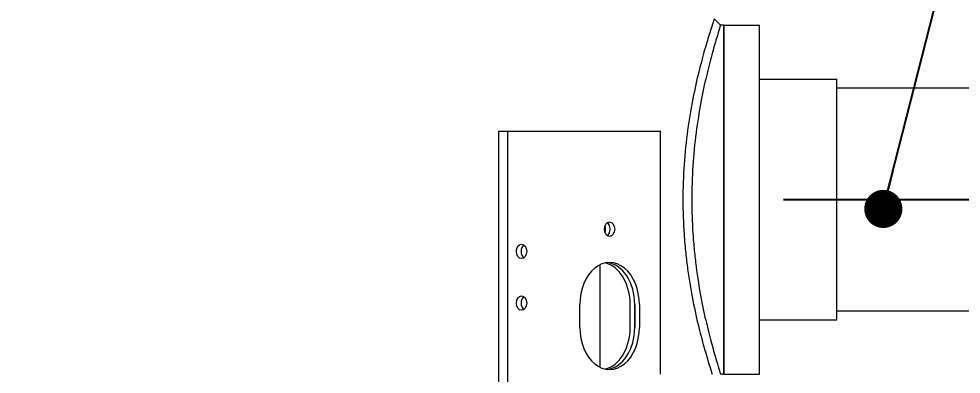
# Model space of a CAD drawing. Header units: inches. Extents: x 19 to 503, y 7 to 322.
# Drawn here: x 89.04 to 125.51, y 70.74 to 84.49 of the extents above; entities that cross this region are included whole.
import ezdxf

# ---------------------------------------------------------------- set-up
doc = ezdxf.new("R2010")
doc.units = ezdxf.units.IN
doc.header["$LTSCALE"] = 15
doc.header["$MEASUREMENT"] = 0
for name, color, linetype, lineweight in [('Dimension (ANSI)', 7, 'Continuous', 25), ('Symbol (ANSI)', 7, 'Continuous', 25), ('Visible (ANSI)', 7, 'Continuous', 50)]:
    doc.layers.add(name, color=color, linetype=linetype, lineweight=lineweight)
doc.styles.add('MEMCOR Medium', font='arial.ttf')
doc.dimstyles.new('Default (ANSI)', dxfattribs={"dimscale": 15, "dimtxt": 0.15, "dimasz": 0.098425, "dimexe": 0.125, "dimexo": 0.0625, "dimgap": 0.031496, "dimtad": 0, "dimtih": 1, "dimtoh": 1, "dimdec": 4, "dimrnd": 1e-08, "dimzin": 3, "dimdsep": 46, "dimlunit": 5, "dimtxsty": 'MEMCOR Medium', "dimcen": 0.09, "dimdle": 0.393701, "dimclrd": 256, "dimclre": 256, "dimclrt": 256, "dimadec": 0, "dimazin": 1, "dimtfac": 0.8, "dimtofl": 0, "dimtmove": 0, "dimatfit": 3, "dimfxl": 1, "dimfrac": 1, "dimtolj": 1, "dimtzin": 4, "dimlwd": -1, "dimlwe": -1, "dimarcsym": 0})
doc.dimstyles.new('Default (ANSI)$7', dxfattribs={"dimscale": 15, "dimtxt": 0.15, "dimasz": 0.098425, "dimexe": 0.125, "dimexo": 0.0625, "dimgap": 0.031496, "dimtad": 0, "dimtih": 1, "dimtoh": 1, "dimdec": 4, "dimrnd": 1e-08, "dimzin": 3, "dimdsep": 46, "dimlunit": 5, "dimtxsty": 'MEMCOR Medium', "dimcen": 0.09, "dimdle": 0.393701, "dimclrd": 256, "dimclre": 256, "dimclrt": 256, "dimadec": 0, "dimazin": 1, "dimtfac": 0.8, "dimtofl": 0, "dimtmove": 0, "dimatfit": 3, "dimfxl": 1, "dimfrac": 1, "dimtolj": 1, "dimtzin": 4, "dimlwd": -1, "dimlwe": -1, "dimarcsym": 0})

# ---------------------------------------------------------------- blocks, each defined once
blk = doc.blocks.new('*D18')
at = {"layer": 'Defpoints', "color": 0, "transparency": 16777216}
for p in [(117.706, 77.494), (115.368, 44.987), (162.613, 44.987)]:
    blk.add_point(p, dxfattribs=at)
at = {"layer": 'Dimension (ANSI)', "transparency": 16777216}
for p, q in [((118.643, 77.494), (164.488, 77.494)), ((162.613, 76.018), (162.613, 65.455)), ((162.613, 46.464), (162.613, 57.027)), ((116.306, 44.987), (164.488, 44.987))]:
    blk.add_line(p, q, dxfattribs=at)
for points in [[(162.367, 76.018), (162.859, 76.018), (162.613, 77.494)], [(162.367, 46.464), (162.859, 46.464), (162.613, 44.987)]]:
    blk.add_solid(points, dxfattribs=at)
at = {"layer": 'Dimension (ANSI)', "transparency": 16777216, "char_height": 2.25, "attachment_point": 5, "style": 'MEMCOR Medium'}
for s, insert in [('\\A1; 32{\\H0.8x;\\S1#2;} in', (162.613, 63.541)), ('\\A1;[825.7 mm]', (162.613, 59.326))]:
    blk.add_mtext(s, dxfattribs=dict(at, insert=insert))
blk = doc.blocks.new('*D21')
at = {"layer": 'Defpoints', "color": 0, "transparency": 16777216}
for p in [(30.794, 149.759), (94.631, 149.759), (74.899, 44.987)]:
    blk.add_point(p, dxfattribs=at)
at = {"layer": 'Dimension (ANSI)', "transparency": 16777216}
for p, q in [((93.693, 149.759), (28.919, 149.759)), ((30.794, 148.283), (30.794, 113.322)), ((30.794, 46.464), (30.794, 104.871)), ((73.962, 44.987), (28.919, 44.987))]:
    blk.add_line(p, q, dxfattribs=at)
for points in [[(30.547, 148.283), (31.04, 148.283), (30.794, 149.759)], [(30.547, 46.464), (31.04, 46.464), (30.794, 44.987)]]:
    blk.add_solid(points, dxfattribs=at)
at = {"layer": 'Dimension (ANSI)', "transparency": 16777216, "char_height": 2.25, "attachment_point": 5, "style": 'MEMCOR Medium'}
for s, insert in [('\\A1; 104{\\H0.8x;\\S3#4;} in', (30.794, 111.408)), ('\\A1;[2661.2 mm]', (30.794, 107.182))]:
    blk.add_mtext(s, dxfattribs=dict(at, insert=insert))
blk = doc.blocks.new('*D23')
at = {"layer": 'Defpoints', "color": 0, "transparency": 16777216}
for p in [(116.331, 70.744), (152.331, 70.744), (152.331, 60.952)]:
    blk.add_point(p, dxfattribs=at)
at = {"layer": 'Dimension (ANSI)', "transparency": 16777216}
for p, q in [((116.331, 69.807), (116.331, 59.077)), ((152.331, 69.807), (152.331, 59.077)), ((117.807, 60.952), (126.206, 60.952)), ((150.854, 60.952), (142.456, 60.952))]:
    blk.add_line(p, q, dxfattribs=at)
for points in [[(117.807, 61.198), (117.807, 60.706), (116.331, 60.952)], [(150.854, 61.198), (150.854, 60.706), (152.331, 60.952)]]:
    blk.add_solid(points, dxfattribs=at)
at = {"layer": 'Dimension (ANSI)', "transparency": 16777216, "char_height": 2.25, "attachment_point": 5, "style": 'MEMCOR Medium'}
for s, insert in [('\\A1; 36 in', (134.331, 62.574)), ('\\A1;[914.4 mm]', (134.331, 59.037))]:
    blk.add_mtext(s, dxfattribs=dict(at, insert=insert))

msp = doc.modelspace()

# ---------------------------------------------------------------- linework, layer by layer
at = {"layer": 'Visible (ANSI)', "linetype": 'Continuous', "lineweight": 18}
for p, q in [((116.330839, 84.24437), (116.200518, 84.24437)), ((116.330839, 84.24437), (116.330839, 70.74437)), ((116.330839, 70.74437), (116.330839, 84.24437)), ((116.330839, 84.24437), (117.705839, 84.24437)), ((117.705839, 70.74437), (117.705839, 84.24437)), ((117.705839, 82.15062), (120.705839, 82.15062)), ((120.705839, 72.83812), (120.705839, 82.15062)), ((147.955839, 81.80687), (120.705839, 81.80687)), ((107.605108, 80.14137), (107.96741, 80.14137)), ((107.605108, 80.14137), (107.605108, 68.49437)), ((107.96741, 80.14137), (109.160092, 80.14137)), ((107.96741, 62.99137), (107.96741, 80.14137)), ((109.160092, 80.14137), (110.135899, 80.14137)), ((110.135899, 80.14137), (113.673846, 80.14137)), ((113.673846, 80.14137), (113.875942, 80.14137)), ((113.875942, 70.74137), (113.875942, 80.14137)), ((111.539961, 71.00522), (111.539961, 74.97752)), ((110.752288, 72.55137), (110.752288, 73.43137)), ((112.703903, 72.55137), (112.703903, 73.43137)), ((112.88068, 73.43137), (112.88068, 72.55137)), ((112.88068, 72.55137), (112.88068, 73.43137)), ((113.057456, 73.43137), (113.057456, 72.55137)), ((147.955839, 73.18187), (120.705839, 73.18187)), ((117.705839, 72.83812), (120.705839, 72.83812)), ((116.330839, 70.74437), (116.200518, 70.74437)), ((116.330839, 70.74437), (117.705839, 70.74437))]:
    msp.add_line(p, q, dxfattribs=at)
for centre in [(111.904872, 76.35137), (108.49774, 75.49137), (108.49774, 73.49137)]:
    msp.add_ellipse(centre, major_axis=(0, -0.28), ratio=0.707106781, dxfattribs=at)
for centre, major_axis, start_param, end_param in [((111.728096, 76.35137), (0, -0.28), 0.462770118, 2.678822536), ((111.728096, 76.35137), (0, 0.28), 3.604362771, 5.820415189), ((111.551319, 76.35137), (0, 0.28), 4.245242869, 5.179535091), ((108.674517, 75.49137), (0, -0.28), 3.604362771, 5.820415189), ((111.904872, 73.43137), (0, 1.63), 4.71238898, 7.853981634), ((111.551319, 73.43137), (0, 1.63), 4.71238898, 6.129203298), ((111.728096, 73.43137), (0, 1.63), 4.71238898, 6.206422826), ((111.728096, 73.43137), (0, 1.63), 4.71238898, 6.206422826), ((108.674517, 73.49137), (0, -0.28), 3.604362771, 5.820415189), ((111.904872, 72.55137), (0, -1.63), 4.71238898, 7.853981634), ((111.551319, 72.55137), (0, -1.63), 0.15398201, 1.570796327), ((111.728096, 72.55137), (0, -1.63), 0.076762481, 1.570796327), ((111.728096, 72.55137), (0, -1.63), 0.076762481, 1.570796327)]:
    msp.add_ellipse(centre, major_axis=major_axis, ratio=0.707106781, start_param=start_param, end_param=end_param, dxfattribs=at)
for points, knots in [([(115.956301, 84.488329), (115.956301, 84.488329), (115.941769, 84.445606), (115.882546, 84.266896), (115.837892, 84.130959), (115.725543, 83.772979), (115.657843, 83.550653), (115.512032, 83.038338), (115.434054, 82.748312), (115.282621, 82.13123), (115.203723, 81.782507), (115.054592, 81.022224), (114.984511, 80.610665), (114.867314, 79.75026), (114.820233, 79.300662), (114.757603, 78.39421), (114.742118, 77.937341), (114.742118, 77.49437)], [80.990906406, 80.990906406, 80.990906406, 80.990906406, 84.36470716, 84.36470716, 87.738507914, 87.738507914, 91.112308668, 91.112308668, 94.486109422, 94.486109422, 97.861550868, 97.861550868, 101.236992315, 101.236992315, 104.612433761, 104.612433761, 107.987875207, 107.987875207, 107.987875207, 107.987875207]), ([(116.200518, 84.24437), (116.200518, 84.24437), (116.187159, 84.203201), (116.132695, 84.030879), (116.091626, 83.899773), (115.988299, 83.554382), (115.926039, 83.339821), (115.791987, 82.845265), (115.720317, 82.565233), (115.5812, 81.96933), (115.508766, 81.632589), (115.371952, 80.898501), (115.307711, 80.501157), (115.200355, 79.670643), (115.157269, 79.236755), (115.099979, 78.362203), (115.08583, 77.921525), (115.08583, 77.49437)], [-26.034176209, -26.034176209, -26.034176209, -26.034176209, -22.780552377, -22.780552377, -19.526928544, -19.526928544, -16.273304711, -16.273304711, -13.019680878, -13.019680878, -9.764760659, -9.764760659, -6.509840439, -6.509840439, -3.25492022, -3.25492022, 0, 0, 0, 0]), ([(114.742118, 77.49437), (114.742118, 77.051399), (114.757603, 76.59453), (114.805461, 75.901877), (114.826404, 75.663462), (114.851059, 75.428345)], [107.987875207, 107.987875207, 107.987875207, 107.987875207, 111.363316654, 111.363316654, 113.14647073, 113.14647073, 113.14647073, 113.14647073]), ([(115.08583, 77.49437), (115.08583, 77.067215), (115.099979, 76.626537), (115.143104, 75.968225), (115.161273, 75.748056), (115.182578, 75.530683)], [0, 0, 0, 0, 3.25492022, 3.25492022, 4.90022465, 4.90022465, 4.90022465, 4.90022465]), ([(115.182578, 75.530683), (115.203534, 75.3181), (115.227488, 75.108192), (115.307711, 74.487583), (115.371952, 74.090239), (115.508766, 73.356151), (115.5812, 73.01941), (115.720317, 72.423507), (115.791987, 72.143475), (115.926039, 71.648919), (115.988299, 71.434358), (116.091626, 71.088966), (116.132695, 70.957861), (116.187159, 70.785539), (116.200518, 70.74437), (116.200518, 70.74437)], [-99.236480187, -99.236480187, -99.236480187, -99.236480187, -97.626864398, -97.626864398, -94.371944178, -94.371944178, -91.117023959, -91.117023959, -87.863400126, -87.863400126, -84.609776293, -84.609776293, -81.356152461, -81.356152461, -78.102528628, -78.102528628, -78.102528628, -78.102528628]), ([(114.851059, 75.428345), (114.87319, 75.21847), (114.89827, 75.011216), (114.984511, 74.378075), (115.054592, 73.966515), (115.203723, 73.206233), (115.282621, 72.85751), (115.434054, 72.240428), (115.512032, 71.950402), (115.657843, 71.438087), (115.725543, 71.215761), (115.818512, 70.919533), (115.850363, 70.820765), (115.876283, 70.74146)], [5.158595522, 5.158595522, 5.158595522, 5.158595522, 6.750882893, 6.750882893, 10.126324339, 10.126324339, 13.501765786, 13.501765786, 16.87556654, 16.87556654, 20.249367294, 20.249367294, 22.45920024, 22.45920024, 22.45920024, 22.45920024])]:
    msp.add_open_spline(points, degree=3, knots=knots, dxfattribs=at)
for points in [[(115.956301, 84.488329), (116.037699, 84.407002), (116.11912, 84.325697), (116.200518, 84.24437)], [(116.200518, 70.74437), (116.199271, 70.743124), (116.198025, 70.741879), (116.196778, 70.740634)]]:
    msp.add_open_spline(points, degree=3, dxfattribs=at)

# ---------------------------------------------------------------- dimensions: what is measured, and where the dimension line sits
at = {"layer": 'Dimension (ANSI)'}
for base, p1, p2, angle, text, override, picture, middle in [((30.793558, 149.75937), (74.899354, 44.98737), (94.630839, 149.75937), 90, ' <> in\\X[2661.2 mm]', {"dimgap": 0.031496, "dimdec": 4, "dimpost": '', "dimtol": 0, "dimlim": 0, "dimtp": 0, "dimtm": 0, "dimtdec": 2, "dimatfit": 1}, '*D21', (30.793558, 109.096806)), ((162.612584, 44.98737), (117.705839, 77.49437), (115.368489, 44.98737), 90, ' <> in\\X[825.7 mm]', {"dimgap": 0.031496, "dimdec": 4, "dimpost": '', "dimtol": 0, "dimlim": 0, "dimtp": 0, "dimtm": 0, "dimtdec": 2, "dimatfit": 1}, '*D18', (162.612584, 61.24087)), ((152.330839, 60.951672), (116.330839, 70.74437), (152.330839, 70.74437), 180, ' <> in\\X[914.4 mm]', {"dimgap": 0.031496, "dimtih": 0, "dimtoh": 0, "dimdec": 4, "dimpost": '', "dimtol": 0, "dimlim": 0, "dimtp": 0, "dimtm": 0, "dimtdec": 2, "dimatfit": 1}, '*D23', (134.331089, 60.951672))]:
    dim = msp.add_linear_dim(base=base, p1=p1, p2=p2, angle=angle, text=text, dimstyle='Default (ANSI)', override=override, dxfattribs=at)
    dim.commit()
    dim.dimension.update_dxf_attribs({"geometry": picture, "text_midpoint": middle, "dimtype": 160})

# ---------------------------------------------------------------- leaders
at = {"layer": 'Symbol (ANSI)', "annotation_type": 0, "has_hookline": 1, "hookline_direction": 0, "text_width": 52.841237}
msp.add_leader([(122.501341, 77.134321), (128.937304, 102.39922), (130.413682, 102.39922)], dimstyle='Default (ANSI)$7', override={"dimasz": 0.098425, "dimtad": 0, "dimldrblk": 'Dot'}, dxfattribs=at)

doc.saveas('drawing.dxf')
